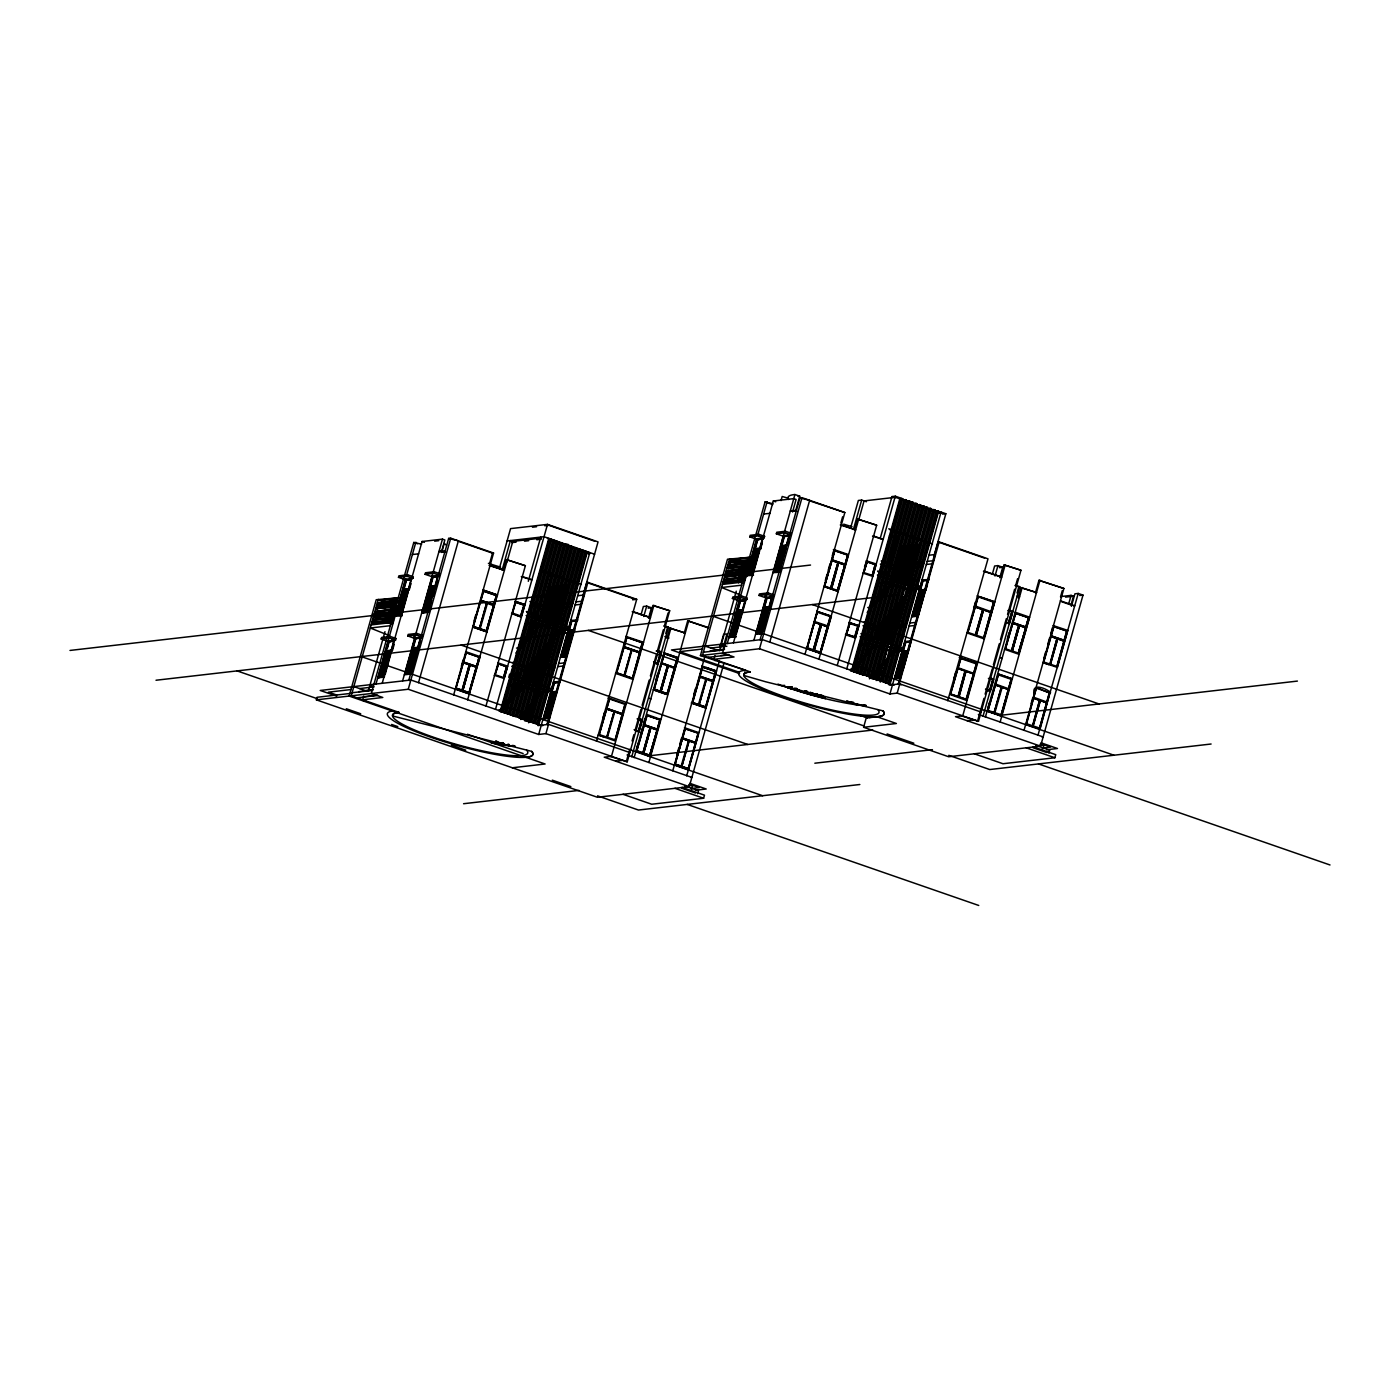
<?xml version="1.0" encoding="UTF-8"?>
<svg xmlns="http://www.w3.org/2000/svg" width="1400" height="1400" viewBox="0 0 1400 1400"><rect width="100%" height="100%" fill="white"/><g stroke="black" fill="none" stroke-linecap="round" stroke-linejoin="round"><path stroke-width="1.5" d="M724.115 662.707L689.273 786.66L597.398 797.265L316.365 699.843L317.1 697.27L349.877 693.49M391.825 620.55L371.717 622.86L393.47 620.27M373.957 620.532L372.733 619.273L394.275 617.452L372.523 620.043L392.035 618.45M395.062 614.617L373.31 617.207L393.627 614.128M394.205 612.08L374.115 614.39L395.85 611.8L374.325 613.62L375.76 614.11M394.993 609.245L374.902 611.555L395.22 608.475M377.125 609.227L375.918 607.968L396.007 605.657L397.442 606.148L375.69 608.738L397.233 606.918L391.178 604.625M396.585 603.593L376.495 605.92L396.235 603.558M399.035 600.495L377.283 603.085L397.6 600.005M512.33 767.778L545.108 763.997L349.142 696.062L376.233 599.725L399.822 597.66L378.07 600.267L379.733 599.988M363.72 696.097L362.688 699.808L382.795 697.48L371.315 693.508L413.787 542.447L421.592 544.197M381.15 639.012L381.57 637.472L390.267 636.475L396.007 638.47L395.57 640.01L386.873 641.008L381.15 639.012L389.83 638.015L395.57 640.01M398.475 577.36L398.912 575.82L407.61 574.822L413.332 576.8L412.895 578.34L404.215 579.355L398.475 577.36L407.172 576.363L412.895 578.34M368.27 691.163L384.983 631.68M387.345 623.315L392.63 604.45L378.297 599.48L351.225 695.835L399.07 712.407A70.192 10.973 15.7 0 0 451.412 742.945A70.192 10.973 15.7 0 0 526.61 750.12M375.988 684.023L405.457 579.197L407.838 580.038M406.473 575.575L415.852 542.202M378.245 677.058L388.22 641.602L393.803 640.955L383.845 676.41L378.245 677.058L379.207 677.39L385.648 654.447M411.705 579.495L405.545 579.933L395.588 615.387L402.115 615.072M378.963 677.303L385.98 651.822L391.703 651.227M386.33 651.087L388.78 641.795L394.52 641.2M389.83 638.015L390.267 636.475M396.305 615.65L403.305 590.153L406.088 589.907M403.655 589.435L406.123 580.142L409.99 579.758M407.172 576.363L407.61 574.822M387.415 648.183L389.165 641.935L388.22 641.602M397.127 613.637L406.507 580.265L405.545 579.933M380.887 676.742L388.045 651.315L388.99 651.648M388.605 651.508L381.465 676.952L388.92 651.472M398.79 615.282L405.947 589.855M406.245 589.82L398.93 615.335L401.748 614.95L408.345 591.465M381.92 676.952L389.06 651.525M406.315 589.995L405.37 589.663L398.213 615.09L399.175 615.423L406.402 589.872M400.033 613.428L406.63 589.942L405.685 589.628L398.527 615.055L399.49 615.387M401.17 614.758L411.127 579.303M382.2 683.305L422.065 541.503L442.453 539.14L444.832 539.98L441.315 552.492M385.105 674.695L391.562 651.175M393.855 643.003L391.912 650.457L386.19 651.053M409.115 588.735L410.672 583.188M409.15 590.048L410.918 583.8M392.402 650.755L394.135 644.595M407.733 635.95L408.17 634.41L416.868 633.413L422.608 635.39L422.17 636.93L413.473 637.945L407.733 635.95L416.43 634.952L422.17 636.93M425.075 574.298L425.512 572.758L434.192 571.742L439.933 573.738L439.495 575.278L430.797 576.275L425.075 574.298L433.755 573.3L439.495 575.278M413.473 637.945L413.91 636.405M402.588 680.96L442.453 539.14M414.803 638.54L404.845 673.977L410.428 673.347L420.402 637.892L414.803 638.54L415.765 638.855L405.808 674.31M423.132 612.657L422.17 612.325L432.145 576.87L438.305 576.433M405.562 674.24L412.562 648.742L418.303 648.148L411.145 673.593L408.363 673.837M412.93 648.025L415.38 638.733L421.12 638.137M416.43 634.952L416.868 633.413M422.887 612.57L429.905 587.09L432.53 586.793L425.39 612.22L422.748 612.517L428.488 611.94L431.637 600.145M430.255 586.372L432.723 577.08M433.755 573.3L434.192 571.742M423.71 610.575L433.09 577.202L432.145 576.87M407.785 673.645L414.942 648.218L415.905 648.55L408.748 673.977L407.488 673.68L414.627 648.253L415.59 648.585M425.127 611.992L432.267 586.548L433.23 586.88L426.632 610.365M441.892 551.705L444.22 543.375L445.113 544.145A70.192 10.973 15.7 0 0 446.547 545.212M408.047 673.872L415.205 648.445M408.205 673.925L415.52 648.41M425.53 612.273L432.845 586.758M408.502 673.89L415.66 648.462M425.845 612.238L432.985 586.81L431.97 586.582L424.812 612.028L426.072 612.325M422.17 612.325L427.77 611.678L437.727 576.222M453.688 694.855L493.552 553.035L450.73 538.195L448.648 538.423L408.8 680.242L409.745 680.575M420.455 639.94L418.512 647.378L412.79 647.972M432.88 596.278L434.928 588.403M435.697 585.673L437.255 580.125M411.39 673.68L412.562 669.497M435.75 586.985L437.517 580.738M435.75 588.087L437.483 581.928M316.365 699.843L408.257 689.255L450.73 538.195M418.512 682.657L458.36 540.837L448.648 538.423M489.597 563.587L492.52 553.157L493.552 553.035M461.37 666.12L463.102 659.96M474.075 620.918L475.808 614.74M469.017 692.668L455.945 688.205L466.077 652.733M493.657 604.817L496.317 595.56L483.245 591.097L496.562 595.525L486.588 630.98L473.287 626.553L483.403 591.08M455.945 688.205L466.323 652.715L479.238 657.178L469.262 692.633L479.238 657.178M473.287 626.553L483.665 591.045M469.35 664.878L462.035 690.322L469.192 664.895M486.692 603.207L479.377 628.67L486.517 603.225M480.095 628.915L487.41 603.452M462.858 690.567L470.067 665.122M499.398 568.33L510.562 528.622L547.505 524.37L598.045 541.887L582.75 596.33M502.127 570.062L510.405 540.575L515.183 542.238M468.948 692.668L476.157 667.222M493.5 605.57L486.29 631.015L496.562 595.525M503.492 570.08L506.433 559.615L525.385 565.705L485.957 706.038M469.35 693.7L455.017 688.73L469.35 693.7L480.165 656.653L465.832 651.7M487.252 629.983L496.51 597.1M507.483 559.492L467.617 699.878M507.01 561.96L512.785 541.415M503.668 677.495L506.433 666.733L498.575 663.898L506.713 666.715L503.457 677.512L495.127 674.73L498.383 663.915M524.038 605.045L520.59 615.895L512.47 613.077L515.707 602.262L524.038 605.045L520.8 615.86M498.575 663.898L495.127 674.73M528.29 581.298L540.715 537.093M515.358 614.915L521.097 616.91L524.965 604.52L515.008 601.265L524.562 604.572M495.512 709.345L547.505 524.37M548.817 538.352L500.29 711.008L499.258 711.13L514.622 715.977M519.435 644.77L518.56 647.85L516.495 648.095M504.98 701.558L502.023 712.075L503.055 711.952L551.582 539.315L550.55 539.438M506.153 697.34L520.363 646.817M521.553 642.6L535.745 592.077M536.935 587.86L542.85 566.808M544.04 562.59L549.955 541.538M521.5 644.525L525.298 638.12M506.188 711.218L520.398 660.695M521.57 656.477L535.78 605.955M536.97 601.738L542.885 580.685M544.075 576.468L548.205 561.733M549.395 557.515L554.12 540.68L555.17 540.558L506.642 713.195L505.593 713.317M527.38 637.892L531.178 631.488L533.242 631.242M512.067 697.008L515.725 683.988M517.492 677.74L518.665 673.575M529.428 635.267L533.295 621.53M534.45 617.365L535.92 612.133M513.852 693.14L512.977 696.22L510.912 696.465M513.8 695.782L517.352 683.148M519.137 676.83L520.31 672.63M530.968 634.725L533.925 624.207M536.288 615.773L538.668 607.355M509.775 712.46L520.433 674.555M521.605 670.355L532.858 630.35M534.048 626.133L555.345 550.34M541.222 601.825L549.483 572.407M515.918 692.895L519.715 686.49M510.213 714.438L558.74 541.8L557.707 541.923M532.892 644.227L512.767 715.803L513.8 715.68L562.327 543.043L561.295 543.165L556.553 560M534.065 640.01L555.38 564.218M524.825 678.685L528.92 664.072M541.817 618.205L550.095 586.985M525.788 680.593L531.055 661.815M543.375 618.012L551.653 586.793M518.718 708.628L532.928 658.105M534.1 653.887L555.415 578.095M556.587 573.878L564.288 546.508M527.345 680.4L533.207 659.558M544.337 619.92L553.718 586.565M517.387 716.923L565.915 544.285L564.883 544.407M528.378 680.295L534.817 657.352M545.37 619.815L555.275 586.372L545.895 619.745M528.885 680.225L535.343 657.282M518.735 717.885L567.262 545.23L568.295 545.108L519.767 717.762M530.512 678.02L536.952 655.077M546.928 619.622L556.308 586.267M532.962 671.965L519.942 718.288L520.975 718.165L569.503 545.528M534.135 667.765L555.45 591.972M556.622 587.755L568.47 545.65M533.82 671.58L538.51 654.903M549.062 617.365L558.372 586.023L548.415 621.477M520.852 719.495L522.62 713.23M531.405 681.957L540.207 650.668M521.885 719.372L523.653 713.125M532.438 681.835L541.24 650.562M549.447 621.355L559.93 585.847L549.955 621.303M522.322 719.128L570.85 546.472L571.883 546.35L523.355 719.005M522.41 719.32L524.755 710.972M532.962 681.782L541.747 650.492M524.108 717.43L532.98 685.843M534.17 681.642L567.91 561.628M569.082 557.41L572.04 546.892L573.072 546.77L524.545 719.407M524.545 717.045L527.485 706.633M533.925 683.69L544.477 646.153M550.935 623.21L555.625 606.515M556.798 602.35L560.962 585.725M525 719.023L528.517 706.51M534.957 683.567L545.51 646.03M551.968 623.087L563.028 585.48L552.475 623.017M524.93 721.035L529.025 706.44M535.483 683.497L546.613 643.878M525.91 720.37L574.438 547.715L575.47 547.593L526.942 720.247M525.962 720.93L530.653 704.235M536.515 683.392L547.645 643.755M553.508 622.913L564.585 585.305L554.032 622.843M526.488 720.86L531.178 704.183M537.04 683.322L548.17 643.702M533.015 699.72L527.1 720.773L528.133 720.65M534.205 695.52L545.44 655.515M546.63 651.298L552.545 630.245M553.735 626.028L567.945 575.505M569.117 571.288L575.032 550.235M560.928 601.878L566.142 585.13M528.028 720.685L576.66 548.012M528.483 722.645L534.923 699.702M539.035 685.108L552.51 637.14M556.028 624.628L567.683 584.955M528.99 722.593L578.025 548.957L579.058 548.835L530.53 721.49L529.497 721.613M531.282 719.915L545.475 669.375M546.665 665.175L552.58 644.122M553.77 639.905L567.962 589.383M569.153 585.165L579.215 549.378L580.247 549.255L531.72 721.892M546.7 667.17L556.08 633.798M559.003 623.367L564.288 604.608M545.51 683.253L534.275 723.258L535.308 723.135L583.835 550.497L582.803 550.62M546.7 679.053L552.615 658M553.805 653.782L567.997 603.26M569.188 599.043L582.207 552.72M545.545 697.13L537.845 724.5L538.895 724.378L587.423 551.74L586.372 551.863L581.648 568.697M546.735 692.93L552.65 671.86M553.84 667.66L568.032 617.12M569.222 612.92L580.457 572.915M538.562 723.503L564.602 630.858M566.37 624.54L580.72 573.51M581.753 569.8L583.608 563.22M584.71 559.265L586.495 552.947L589.803 552.562L538.685 734.457L408.257 689.255M549.78 691.425L550.637 688.345L509.653 674.135L508.778 677.215L549.78 691.425L543.952 692.09M536.41 622.702L559.352 630.648L567.105 629.755L567.98 626.675L526.977 612.465M553.508 682.78L554.452 683.113L544.495 718.567L543.532 718.235L553.508 682.78L559.09 682.15M561.82 656.915L560.875 656.582L570.832 621.128L577.378 620.812M544.25 718.48L551.267 693L556.99 692.405M561.593 656.827L568.593 631.347L574.77 630.07L568.242 630.385L569.188 630.7M568.96 630.63L571.41 621.32L576.992 620.69M562.415 654.832L571.795 621.46L570.832 621.128M546.49 717.903L553.63 692.457L554.593 692.79L547.435 718.235L546.175 717.938L553.332 692.51L554.278 692.825L547.207 718.148M570.972 630.805L563.815 656.25L564.778 656.565L571.918 631.137L570.657 630.84L563.5 656.285L564.462 656.6M546.753 718.13L553.892 692.702M571.235 631.05L564.532 656.495M546.892 718.183L554.207 692.668M548.45 724.832L547.015 724.325L586.863 582.523L587.913 582.4L636.72 599.322L596.452 741.178M547.488 724.5L549.22 718.322L543.008 719.04M549.798 716.275L559.038 683.392M547.015 724.325L548.048 724.202L587.913 582.4M538.685 734.457L545.913 733.617L548.52 724.378L537.968 725.585M602.805 718.567L604.538 712.407M599.253 734.545L609.648 699.038L625.117 704.41L615.16 739.865L599.253 734.545L609.385 699.072M632.24 678.23L616.595 672.892L626.727 637.42M616.595 672.892L626.972 637.385L642.46 642.758L632.485 678.212L642.197 642.775L626.972 637.385M641.025 614.845L643.37 606.497L646.678 606.113L651.455 607.775L648.532 618.205M606.742 737.065L614.128 711.602L606.988 737.03M624.067 675.395L631.47 649.933L624.312 675.378M607.425 737.38L614.74 711.918M631.907 650.282L624.872 675.71M643.755 616.543L646.678 606.113M624.872 704.445L615.16 739.865M649.355 617.995L652.89 605.395L669.69 610.75L627.235 761.81L610.435 756.472M615.965 738.92L623.472 712.197M634.445 673.155L640.22 652.61M641.375 648.497L643.528 642.285L625.905 636.37M653.923 605.29L611.468 756.35L604.222 757.19L689.273 786.66M626.798 759.832L629.738 749.35M632.1 740.95L633.867 734.65M635.04 730.468L640.938 709.485M642.128 705.285L649.197 680.102M650.387 675.903L656.285 654.938M657.457 650.738L663.355 629.755M664.528 625.555L668.08 612.972M638.365 731.045L641.62 720.247L637.56 718.83M657.44 663.233L660.678 652.418L656.407 651.035M665.788 633.517L667.52 627.34L668.535 627.235L631.75 756.753M657.738 664.265L661.605 651.892L657.79 650.562M667.012 638.452L669.9 628.18L685.265 633.028L669.9 628.18M636.44 749.367L638.173 743.207M640.483 734.983L642.215 728.822M643.37 724.71L645.102 718.532M656.075 679.49L657.808 673.33M670.933 628.058L634.13 757.593M649.863 755.352L636.79 750.907L646.923 715.435L660.065 719.863L649.688 755.37L660.065 719.863M654.29 689.22L664.247 653.765M636.79 750.907L647.168 715.4M674.345 668.255L667.117 693.7L654.115 689.238L664.492 653.747L677.407 658.21L667.433 693.665L677.407 658.21M667.52 665.892L660.205 691.355L667.363 665.928M643.702 753.253L650.913 727.808M661.028 691.582L668.238 666.155M649.793 755.352L657.247 729.89L644.35 725.41M657.055 729.173L644.157 724.692L657.23 729.155L659.82 719.898L646.747 715.452M661.903 662.988L674.38 667.503L677.145 658.245L664.492 653.747M684.18 633.325L687.697 620.812L708.645 627.602M650.773 754.337L660.012 721.455M668.097 692.685L678.335 657.685L663.582 652.767L677.915 657.738M648.865 762.51L688.73 620.69M880.548 716.38L866.197 718.025L863.608 727.282L896.385 723.503L877.24 716.852A79.712 12.477 15.7 0 0 883.015 710.885A75.582 11.83 15.7 0 1 802.008 703.115A75.582 11.83 15.7 0 1 745.553 670.25L700.42 655.567L727.492 559.23L751.1 557.165L749.438 557.445M743.085 580.055L722.995 582.365L744.73 579.775L723.205 581.595L724.64 582.085M745.535 576.957L723.782 579.548L745.535 576.957L740.705 576.205M746.322 574.122L724.57 576.712L744.887 573.633M745.465 571.567L725.375 573.895L747.128 571.305L725.585 573.125L727.02 573.615M746.27 568.75L726.163 571.06L746.48 567.98M728.385 568.733L727.178 567.472L748.702 565.653L726.968 568.242L728.385 568.733L748.492 566.423L742.455 564.13M747.863 563.097L727.755 565.407L747.495 563.045M729.977 563.08L728.77 561.82L750.295 560L728.543 562.59L750.085 560.77L748.65 560.262M751.1 557.165L729.347 559.755L730.992 559.492M676.97 754.39L678.702 748.23M679.858 744.117L681.59 737.957M693.718 694.785L695.45 688.625M672.77 770.788L705.11 655.69M675.605 762.072L684.985 728.7L698.303 733.128L688.327 768.582L698.058 733.145L684.985 728.7M701.733 669.13L692.352 702.485L705.407 706.947M675.185 764.137L682.325 738.692L695.485 743.137L682.587 738.675M682.483 737.94L685.142 728.683M699.913 677.005L692.457 702.485L705.67 706.913L715.628 671.457L702.31 667.048L699.825 676.27L713.038 680.715L700.122 676.235M688.082 768.6L675.01 764.155L685.387 728.648M692.755 702.45L702.73 666.995M681.117 766.255L688.415 740.81M698.442 704.602L705.758 679.157M706.475 679.403L699.16 704.847L706.3 679.42M714.997 655.602L713.947 659.312L734.055 656.985L722.593 653.012L765.048 501.952L772.852 503.702M732.41 598.517L732.847 596.977L741.528 595.98L747.267 597.957L746.83 599.497L738.15 600.512L732.41 598.517L741.108 597.52L746.83 599.497M749.735 536.865L750.173 535.325L758.87 534.31L764.593 536.305L764.173 537.845L755.475 538.843L749.735 536.865L758.433 535.85L764.173 537.845M720.125 646.835L723.642 634.322L726.968 633.955L723.45 646.468M719.53 650.668L736.242 591.185M738.605 582.803L743.907 563.955L729.558 558.985L702.485 655.322L750.33 671.913A70.192 10.973 15.7 0 0 802.673 702.433A70.192 10.973 15.7 0 0 877.87 709.608M715.628 671.457L705.67 706.913M678.178 766.097L688.415 769.65L697.655 736.75M705.758 707.98L691.407 703.01L705.758 707.98L716.555 670.933L701.82 666.015M719.442 660.66L686.683 775.81M727.247 643.528L756.718 538.702L759.097 539.525M757.733 535.08L767.113 501.707M729.505 636.545L739.48 601.09L745.062 600.46L735.105 635.915L729.505 636.545L730.468 636.878L740.442 601.423L739.48 601.09M756.805 539.438L757.767 539.77L747.793 575.225L746.847 574.892L756.805 539.438L762.965 539M737.59 610.593L740.058 601.3L745.78 600.705L743.19 609.945L737.45 610.54M741.108 597.52L741.528 595.98M757.523 549.325L750.207 574.84L747.565 575.137L754.565 549.657L760.148 549.01M754.933 548.94L757.383 539.648M758.433 535.85L758.87 534.31M749.49 574.595L756.63 549.15L757.593 549.483M732.462 636.212L739.62 610.785M749.788 574.56L756.945 549.115L757.89 549.447L750.75 574.892M732.725 636.44L739.883 611.012M757.207 549.36L750.05 574.788L747.425 575.085M733.18 636.457L740.32 611.03L732.865 636.492L730.082 636.755L737.24 611.31L742.962 610.715L736.225 634.148M750.505 574.805L757.663 549.36M733.425 636.545L740.565 611.117L739.305 610.82L732.148 636.247L733.11 636.58M691.653 789.25L692.51 786.17L688.695 784.84M746.847 574.892L752.43 574.245L762.405 538.79M733.46 642.81L773.325 500.99L793.712 498.645L796.093 499.468L792.575 511.98M759.605 550.97L753.008 574.455L750.365 574.753M760.515 548.293L762.457 540.837M760.428 549.553L762.178 543.305M697.637 793.747L698.495 790.668L684.565 785.837M781.025 500.605L782.18 496.492L788.497 498.278M759.01 595.455L759.43 593.915L768.128 592.918L773.867 594.895L773.43 596.435L764.733 597.433L759.01 595.455L767.69 594.457L773.43 596.435M776.335 533.803L776.773 532.245L785.452 531.247L791.192 533.242L790.755 534.782L782.075 535.78L776.335 533.803L785.032 532.788L790.755 534.782M623.035 794.308L651.718 804.247L703.622 798.262L704.48 795.165L681.957 787.36M764.733 597.433L765.17 595.892M883.015 710.885L765.678 681.782L743.977 675.5L745.01 671.79M753.847 640.465L794.938 494.532L799.733 496.195L795.602 510.825M756.105 633.483L766.08 598.028L771.663 597.38L761.688 632.835L756.105 633.483L757.067 633.815L767.025 598.36L766.08 598.028M789.565 535.92L783.405 536.375L773.447 571.83L779.975 571.515M756.822 633.727L763.822 608.247L769.562 607.653M767.69 594.457L768.128 592.918M774.148 572.075L781.165 546.595L786.747 545.947M781.515 545.878L783.983 536.567M785.032 532.788L785.452 531.247M774.988 570.08L784.367 536.707L783.405 536.375M766.202 607.705L759.062 633.15L760.008 633.483L767.165 608.038L765.887 607.74L758.747 633.185L759.71 633.517L766.92 607.968M783.545 546.053L776.387 571.48L777.35 571.812L784.49 546.385L783.23 546.087L776.072 571.515L779.747 571.428M759.325 633.378L766.465 607.95M776.65 571.725L783.808 546.28M759.465 633.43L766.78 607.915M776.79 571.778L784.105 546.245L777.105 571.742M779.03 571.183L788.988 535.727M804.965 654.36L844.83 512.54L801.99 497.683L799.925 497.927L760.06 639.747L761.005 640.08M762.965 631.137L769.423 607.6M772.24 597.59L769.773 606.883L764.05 607.477L766.64 598.238L772.38 597.642M786.205 547.907L779.608 571.375L776.965 571.69M789.04 537.775L787.115 545.23L781.375 545.825M700.42 655.567L759.517 648.76L801.99 497.683M769.773 642.163L809.637 500.343L799.925 497.927M840.858 523.093L842.608 516.827M825.352 580.405L827.085 574.245M828.24 570.133L829.972 563.972M832.282 555.747L834.015 549.587L848.347 554.558M830.497 616.683L827.89 625.94L814.572 621.512L817.337 612.238L830.497 616.683L820.523 652.137L807.205 647.71L816.585 614.337M837.865 590.485L824.548 586.058L834.505 550.602L847.822 555.03L837.445 590.52L847.822 555.03M807.31 647.692L814.52 622.265M824.653 586.04L831.863 560.595L845.005 565.04L832.108 560.577M832.072 559.825L834.68 550.585M834.925 550.55L824.548 586.058M837.952 562.712L830.637 588.157L837.778 562.73M838.6 562.975L831.775 588.367M814.188 650.055L821.59 624.593L814.433 650.02M831.512 588.403L838.495 562.975M850.657 527.835L858.358 500.465L861.665 500.08L866.442 501.742M853.387 529.55L861.665 500.08M830.077 616.735L820.523 652.137M820.225 652.173L827.435 626.727L814.363 622.282L827.26 626.745M837.55 590.52L844.76 565.075M854.753 529.585L857.71 519.12L876.663 525.21L837.218 665.525M820.61 653.205L806.278 648.235L820.61 653.205L831.425 616.157L816.673 611.24L831.005 616.21M838.53 589.488L847.77 556.605M858.742 518.997L818.878 659.365M858.865 519.4L864.062 500.903L895.405 497.298L941.185 513.153M864.535 566.93L866.67 560.718M846.405 634.235L849.852 623.385L846.405 634.235L854.945 637L857.972 626.202L849.433 623.438M872.27 575.347L863.73 572.565L867.178 561.733L875.298 564.55L872.27 575.347L875.087 564.567L866.758 561.785M849.642 623.42L846.545 634.218L854.945 637M863.87 572.548L866.968 561.75M867.178 561.733L863.73 572.565M880.145 538.685L891.992 496.58L895.3 496.195L900.078 497.858L851.55 670.495L850.517 670.617L862.803 674.887L863.87 674.765L912.398 502.127L913.587 502.548L865.06 675.185L864.028 675.308M854.525 637.053L857.762 626.238M858.497 625.73L848.925 622.423L858.9 625.678L855.435 638.015L845.46 634.76M846.773 668.85L895.3 496.195M901.653 498.4L900.62 498.523L852.093 671.16L853.125 671.055L901.653 498.4L902.842 498.82L854.315 671.457L853.282 671.58L856.24 661.045M857.43 656.845L863.345 635.793M864.517 631.575L878.727 581.053M879.918 576.835L885.832 555.782M887.005 551.565L901.215 501.043M905.24 499.642L904.19 499.765L855.663 672.403L856.712 672.298L905.24 499.642L906.43 500.062L857.903 672.7M857.447 670.722L863.38 649.67M864.553 645.452L878.762 594.93M879.952 590.712L885.867 569.66M887.04 565.442L901.25 514.92M902.44 510.702L905.398 500.185L906.43 500.062M878.64 597.38L879.497 594.3L881.58 594.072M888.387 565.915L896.472 537.145M908.81 500.885L907.778 501.008L859.25 673.645L860.282 673.54L908.81 500.885L910.017 501.305L861.49 673.942M865.077 655.288L868.613 642.653M869.803 638.435L871.587 632.117M882.227 594.23L885.78 581.595M887.565 575.278L889.332 568.96M890.523 564.76L899.395 533.173M861.035 671.965L863.415 663.53M864.587 659.33L878.798 608.79M879.97 604.59L885.903 583.538M887.075 579.32L898.328 539.315M899.5 535.115L908.39 503.528M867.178 652.4L868.053 649.32L870.117 649.075M862.837 674.887L911.365 502.25L912.398 502.127M870.503 650.93L871.675 646.765M875.192 634.253L877.538 625.905M892.185 573.773L898.047 552.913M864.622 673.207L878.832 622.668M880.005 618.468L891.258 578.462M892.43 574.245L898.572 552.86M899.535 548.975L912.555 502.67L913.587 502.548M876.085 638.173L880.197 623.577M893.077 577.692L901.355 546.472M915.985 503.37L914.953 503.492L866.425 676.13L867.457 676.008L915.985 503.37L917.175 503.79L868.648 676.428M877.048 640.08L882.332 621.32M894.635 577.517L902.913 546.298M868.21 674.45L875.892 647.08M877.082 642.863L891.293 592.34M892.465 588.122L898.398 567.07M899.57 562.852L913.78 512.33M878.605 639.905L884.468 619.045M895.597 579.425L904.977 546.053M879.637 639.782L886.095 616.84M896.63 579.303L906.535 545.878L897.155 579.25M880.163 639.73L886.602 616.788M919.572 504.613L918.54 504.735L870.012 677.372L871.045 677.25L919.572 504.613L920.762 505.032L872.235 677.67L871.202 677.793L875.928 660.94M881.773 637.525L888.23 614.582M898.783 577.045L908.092 545.702M877.117 656.74L891.327 606.2M892.5 602L898.415 580.947M899.605 576.73L913.815 526.207M914.988 521.99L919.73 505.155L920.762 505.032M882.157 641.515L883.907 635.267M886.847 624.837L888.597 618.572M902.09 570.605L909.632 545.528L899.675 580.983M872.13 679L873.88 672.735M882.665 641.462L891.468 610.173M873.163 678.878L874.913 672.613M883.715 641.34L892.5 610.05M900.708 580.86L911.19 545.352L901.233 580.79M923.142 505.855L922.11 505.977L873.582 678.615L874.615 678.492L923.142 505.855L924.35 506.275L875.822 678.913M873.67 678.808L875.438 672.56M884.222 641.27L893.025 609.997M877.153 670.617L891.345 620.077M892.535 615.878L898.45 594.825M899.64 590.608L913.85 540.085M915.023 535.867L923.317 506.398L924.35 506.275M875.805 676.55L878.15 668.202M885.78 641.095L895.738 605.64M902.195 582.697L912.222 545.23M876.26 678.51L879.778 665.997M886.235 643.072L896.77 605.517M903.227 582.593L914.288 544.985L903.752 582.523M876.19 680.54L880.303 665.945M886.742 643.003L897.295 605.465M877.17 679.858L925.697 507.22L926.73 507.097L927.938 507.517L878.36 680.278L891.38 633.955M877.222 680.418L881.913 663.74M887.775 642.88L898.922 603.26M904.785 582.4L915.845 544.81L905.292 582.347M877.747 680.365L882.438 663.688M888.878 640.745L899.43 603.207M878.202 679.735L926.73 507.097M892.57 629.755L898.485 608.685M899.675 604.485L903.822 589.75M904.995 585.532L910.91 564.48M912.1 560.262L926.31 509.74M912.188 561.365L917.403 544.635M880.337 680.067L886.2 659.207M890.295 644.613L903.788 596.645M907.305 584.133L918.96 544.442M880.267 682.097L929.285 508.463L930.317 508.34L931.507 508.76L882.98 681.398M930.317 508.34L881.79 680.977L880.758 681.1M882.543 679.42L903.84 603.61M905.03 599.41L910.945 578.358M912.135 574.14L926.328 523.617M927.517 519.4L930.475 508.883L931.507 508.76M897.96 626.675L907.34 593.303M910.858 580.79L915.547 564.113M933.905 509.582L932.873 509.705L884.345 682.343L885.378 682.22L933.905 509.582L935.095 510.002L886.567 682.64L885.535 682.762L888.492 672.227M889.683 668.028L903.875 617.488M905.065 613.288L910.98 592.235M912.17 588.017L926.363 537.495M927.553 533.278L933.467 512.225M937.493 510.825L936.442 510.948L887.915 683.585L888.965 683.462L937.493 510.825L938.683 511.245L890.155 683.883M889.718 681.905L903.91 631.365M905.1 627.165L911.015 606.095M912.205 601.895L926.398 551.355M927.587 547.155L933.502 526.102M934.692 521.885L937.65 511.367L938.683 511.245M889.822 683.008L915.863 590.345M917.63 584.028L930.65 537.722M931.84 533.505L937.755 512.452L941.062 512.067L945.84 513.73L934.01 555.835M877.135 646.222L893.27 651.822L901.04 650.913L901.898 647.832L860.913 633.622M912.555 589.925L918.365 589.26L919.24 586.18L878.238 571.97M759.517 648.76L889.945 693.962L941.062 512.067M904.767 642.285L905.73 642.617L895.755 678.072L894.81 677.74L904.767 642.285L910.35 641.637M913.097 616.42L912.135 616.087L922.092 580.633L928.637 580.317M895.528 677.985L902.528 652.505L908.25 651.91M912.852 616.332L919.852 590.852L922.495 590.538L915.495 616.017M920.22 590.117L922.67 580.825L928.41 580.23M913.675 614.32L923.055 580.965L922.092 580.633M897.75 677.407L904.908 651.962L905.852 652.295L898.712 677.722L897.435 677.442L904.592 651.997L905.852 652.295M915.075 615.738L922.233 590.31L923.195 590.642L916.58 614.11M898.153 677.688L905.17 652.207M898.467 677.653L905.467 652.173M915.792 615.983L922.81 590.503M901.145 684.827L898.275 683.83L938.14 542.01L939.172 541.905L987.998 558.827L947.712 700.683M898.748 683.988L934.57 556.57M903.158 669.462L908.11 651.858M910.928 641.847L908.337 651.087L902.738 651.735M924.892 592.165L918.295 615.633L912.712 616.28M927.745 582.032L925.663 589.435L920.08 590.082M898.275 683.83L899.308 683.707L939.172 541.905M925.715 590.747L927.465 584.483M889.945 693.962L897.19 693.122L899.78 683.883L889.227 685.09M954.065 678.072L955.797 671.913M973.717 608.195L975.45 602.035M950.53 694.05L960.908 658.543L976.377 663.915L966.42 699.37L950.53 694.05L960.663 658.577M967.855 632.38L978.233 596.89L993.72 602.245L983.745 637.7L967.855 632.38L977.988 596.907M958.248 696.535L965.09 671.125M992.285 574.35L994.63 566.003L997.955 565.617L1002.733 567.28L999.792 577.71M958.002 696.553L964.985 671.142M975.328 634.9L982.73 609.438L975.572 634.865M959.105 696.832L965.947 671.423M958.86 696.85L965.842 671.44M976.185 635.197L983.587 609.735L976.447 635.163M995.015 576.048L997.955 565.617M966 699.405L976.377 663.915M993.475 602.28L983.745 637.7M1000.615 577.5L1004.15 564.9L1020.967 570.255L978.495 721.315L961.695 715.96M967.225 698.425L973.578 675.815M974.733 671.702L976.465 665.543M984.567 636.773L994.788 601.773L977.183 595.858M1005.2 564.778L962.727 715.855L955.483 716.678L1040.55 746.165L1083.005 595.105L1078.227 593.442L1074.92 593.827L1071.403 606.34M977.462 721.438L983.955 698.355M985.127 694.155L992.215 668.972M993.387 664.79L999.285 643.808M1000.458 639.608L1006.355 618.625M1007.545 614.425L1014.615 589.26M1015.805 585.06L1017.572 578.76M988.4 678.387L992.88 679.735L989.852 690.532L985.512 689.15L989.433 690.585L992.67 679.77M1011.727 611.94L1008.49 622.755L1011.938 611.923L1007.877 610.505M1017.047 593.005L1018.797 586.845L1019.812 586.722L983.01 716.258M1018.273 597.957L1021.16 587.685L1036.525 592.532L1021.16 587.685M987.7 708.872L989.433 702.695M1007.335 638.995L1009.067 632.817M1022.192 587.562L985.39 717.08M988.05 710.395L998.428 674.905L1011.342 679.367L1001.368 714.822L988.05 710.395L998.183 674.923M1005.55 648.725L1015.525 613.27L1028.668 617.715L1018.29 653.205L1028.668 617.715M1015.77 613.235L1005.392 648.742L1018.692 653.17M1001.455 687.05L994.14 712.512L1001.297 687.085M994.858 712.758L1002.172 687.312M1012.305 651.087L1019.515 625.642M1001.368 714.822L1011.342 679.367M1001.053 714.858L1008.262 689.413L995.208 684.968L1008.105 689.43M1008.42 688.66L1011.08 679.403M1018.395 653.205L1025.85 627.725L1012.953 623.262M1025.658 627.008L1012.76 622.545L1025.815 626.99L1028.422 617.733L1015.35 613.288M1035.44 592.83L1038.957 580.317L1063.895 588.472L1024.03 730.293M1002.033 713.843L1011.273 680.96M1019.358 652.173L1029.595 617.19L1015.262 612.22M1000.142 722.015L1039.99 580.195M1060.517 596.942L1062.267 590.678M1031.118 703.622L1032.85 697.462M1034.005 693.35C1030.82 675.517 1069.845 703.605 1037.803 687.89M1043.84 658.403L1045.572 652.242M1047.882 644.017L1049.615 637.858M1050.77 633.745L1052.502 627.567M1036.35 688.188L1026.288 723.642L1039.605 728.07L1049.562 692.615L1036.245 688.205L1026.69 723.608M1056.93 666.418L1066.642 630.997L1053.57 626.535L1066.888 630.962L1056.93 666.418L1043.612 661.99L1053.168 628.372M1043.77 661.972L1053.99 626.5M1039.623 700.315L1032.78 725.707M1050.123 664.055L1056.965 638.663M1032.535 725.742L1039.517 700.332M1049.877 664.09L1056.86 638.663M1040.41 700.56L1033.095 726.005L1040.235 700.577M1068.743 603.715L1071.087 595.367L1073.485 596.207L1071.14 604.538M1049.318 692.65L1039.605 728.07M1049.51 694.207L1040.095 729.102L1025.342 724.168M1078.227 593.442L1037.943 735.315M1042.913 748.755L1043.788 745.675L1039.955 744.345M1048.898 753.253L1049.773 750.173L1035.825 745.343M974.312 753.795L1002.977 763.735L1054.882 757.75L1055.74 754.67L1033.217 746.865M515.918 652.96L541.188 624.365M528.447 665.613L536.883 656.075M539.683 652.89L559.352 630.648M501.392 711.445L523.863 686.017L519.085 684.355L508.62 685.562M520.957 716.135L542.01 692.317L525.875 686.718M867.178 612.447L892.447 583.87M879.725 625.1L888.142 615.58M890.942 612.395L910.613 590.153L887.67 582.207M852.653 670.933L875.122 645.523L870.345 643.86L859.898 645.067M869.4 678.825L893.27 651.822M805.98 693.262L807.538 691.512A55.667 8.715 15.7 0 1 804.983 690.76M532.438 527.205L536.55 526.733M544.758 525.788L548.852 525.315L594.633 541.188M434.648 541.153L438.725 540.68M507.097 540.96L544.04 536.707L594.58 554.225M512.575 541.433L541.293 538.125M511.875 542.622L516.075 542.133M524.475 541.17L528.692 540.68M536.83 539.735L541.293 539.227M412.387 554.54L418.6 553.822M445.183 550.76L438.988 551.477L445.515 551.827M763.648 514.045L769.86 513.327M796.46 510.265L790.247 510.983L796.775 511.332M902.842 498.82L900.62 498.523M910.017 501.305L907.778 501.008M917.175 503.79L914.953 503.492M559.755 545.212L567.962 544.267M844.83 512.54L810.548 501.13M935.095 510.002L932.873 509.705M942.533 514.115L945.84 513.73M760.253 536.812L764.593 536.305M525.385 565.705L506.433 559.615M876.663 525.21L857.71 519.12M757.68 539.035L761.81 538.562M432.863 577.115L436.59 576.695M757.523 539.683L763.122 539.053M784.122 536.62L789.705 535.972M403.515 589.383L407.382 589.015M430.115 586.32L435.838 585.725M754.793 548.887L760.375 548.24M379.505 600.758L397.6 598.675M730.782 560.262L748.86 558.163M833.385 549.657L834.418 549.535M378.717 603.575L398.825 601.265L397.39 600.775M396.812 602.822L376.705 605.133L378.14 605.64M748.072 562.327L727.965 564.637L729.4 565.145M390.565 604.695L392.63 604.45M741.825 564.2L743.907 563.955M377.93 606.41L396.007 604.327M729.19 565.915L749.28 563.587M376.338 612.062L396.428 609.735M727.597 571.567L747.705 569.24M481.058 600.303L493.955 604.765L480.742 600.337M480.847 601.072L493.325 605.587M375.533 614.88L393.627 612.798M726.81 574.385L744.887 572.303M70 650.44L810.53 565.058M374.745 617.715L394.852 615.387M726.005 577.22L746.113 574.892L741.492 573.387M425.705 612.185L428.33 611.887M399.245 615.3L401.887 615.003M395.045 616.192L402.22 615.808M421.645 613.13L427.858 612.413M772.905 572.635L780.08 572.25M577.675 595.735L583.887 595.017L559.615 681.327L553.403 682.045M928.935 555.222L935.148 554.523M725.218 580.038L743.312 577.955M392.035 619.78L371.945 622.09L373.38 622.597M373.152 623.367L393.26 621.04L388.64 619.535M724.43 582.872L744.52 580.545M371.14 624.925L391.248 622.597M722.418 584.43L742.508 582.102M544.477 605.517L572.635 602.28M575.942 601.895L582.137 601.178M895.738 565.023L923.895 561.785M927.203 561.4L933.415 560.683M564.183 604.363L572.915 603.347M907.358 564.795L911.575 564.305M915.46 563.85L924.175 562.852M390.373 625.695L370.283 628.005L388.71 635.355M741.65 585.183L721.543 587.51L739.97 594.843M538.125 609.245L541.345 608.86L531.09 605.308M575.067 604.975L581.28 604.258M889.403 568.733L892.605 568.365L880.303 564.113M926.345 564.48L932.54 563.762M512.47 613.077L515.497 602.28L523.775 605.08M563.64 607.407L569.94 606.673M914.9 566.895L921.217 566.178M511.525 613.585L521.097 616.91M632.59 599.795L636.72 599.322M862.803 573.09L872.76 576.363L876.242 564.025L866.267 560.77M648.148 608.16L651.472 607.775M999.425 567.665L1002.75 567.28M391.65 638.96L396.007 638.47M528.045 623.665L534.327 622.947M879.305 583.17L885.587 582.452M570.745 620.392L577.903 620.008M740.337 600.688L744.485 600.215M922.005 579.898L929.163 579.512M888.317 584.343L900.462 587.597M669.69 610.75L654.867 606.095M1020.967 570.255L1004.15 564.9M534.117 628.163L536.183 627.918L537.04 624.837L539.122 624.593L549.202 628.093M887.442 587.423L885.378 587.668L884.503 590.747L882.438 590.975M391.195 650.195L385.613 650.843L386.575 651.175M742.472 609.7L736.872 610.347L737.835 610.68M390.985 650.965L385.402 651.613L386.348 651.945M417.585 647.903L411.985 648.55L412.947 648.883M568.803 630.577L574.543 629.983M742.245 610.47L736.663 611.117L737.625 611.45M768.845 607.407L763.262 608.055L764.207 608.387M924.875 589.995L919.275 590.642L920.238 590.975M923.195 590.642L921.917 590.345L914.778 615.773L916.038 616.07M156.013 680.242L896.542 594.86M875.7 600.705L873.635 600.95L872.76 604.03L870.695 604.275M466.323 652.715L478.975 657.212L476.63 666.435L463.312 662.008L476.385 666.452M817.18 612.255L807.205 647.71M867.755 607.582L869.837 607.355M1063.895 588.472L1038.957 580.317M463.207 662.76L476.42 667.205L463.505 662.725M975.642 606.13L990.71 611.555M1061.148 596.523L1071.087 595.367M624.155 647.413L639.642 652.767L623.84 647.447M1065.523 597.117L1073.485 596.207M1079.697 595.49L1083.005 595.105M498.085 662.865L507.64 666.19L504.175 678.51L494.2 675.255M381.78 676.918L384.545 676.655M759.622 633.343L762.405 633.097M383.933 677.145L377.72 677.863L378.683 678.195M404.32 674.8L410.533 674.082M560.875 656.582L566.457 655.935M755.58 634.288L762.738 633.903M912.135 616.087L917.717 615.44M561.435 656.775L564.778 656.565M560.35 657.387L566.545 656.67M911.61 616.892L917.822 616.175M639.433 652.05L623.962 646.678L639.608 652.032M990.483 612.325L975.012 606.952L990.658 612.308M558.617 663.548L564.812 662.83M878.308 626.692L867.947 624.102M909.877 623.053L916.072 622.335M547.173 665.98L553.49 665.245M898.45 625.468L904.75 624.75M1073.73 605.903L1074.763 605.78L1060.43 600.81M351.26 689.517L328.44 692.16L336.613 694.995M359.555 688.572L373.625 686.945M702.52 649.023L679.7 651.648L739.008 672.21M710.815 648.06L726.898 646.222M520.8 670.898L524.003 670.53L511.718 666.26M546.315 667.957L554.435 667.012M557.742 666.645L563.938 665.928M872.06 630.403L875.28 630.017L862.977 625.765M895.562 627.69L905.695 626.517M909.002 626.133L915.215 625.415M550.515 668.57L554.715 668.097M373.328 689.622L365.295 690.55L353.815 686.577M724.587 649.128L716.555 650.055L705.093 646.082M358.68 691.653L372.75 690.025M709.957 651.157L724.028 649.53M352.082 692.738L372.19 690.428M703.343 652.242L723.45 649.933M363.562 696.727L377.632 695.1M720.843 655.532L728.892 654.605M356.947 697.812L377.055 695.503M708.225 657.317L728.315 655.008M657.125 664.335L658.14 664.23L654.325 662.9M661.692 663.758L674.17 668.273M363.493 701.032L365.558 700.805M714.753 660.538L716.817 660.293M615.51 673.365L632.712 679.315M966.788 632.852L983.972 638.82M674.38 667.503L661.587 663.023M904.68 641.55L910.875 640.832M560.053 682.465L554.085 682.99L551.617 692.282L557.2 691.635L551.477 692.23M911.312 641.97L905.345 642.477L902.877 651.788L908.477 651.14M1053.08 625.52L1067.832 630.438L1057.42 667.433L1042.685 662.515L1048.828 664.65M556.483 691.39L550.9 692.038L551.863 692.37M862.173 655.97L864.238 655.725M907.76 650.895L902.16 651.543L903.123 651.875M392.21 710.99L394.293 710.762A75.582 11.83 15.7 0 0 450.73 743.628A75.582 11.83 15.7 0 0 531.755 751.398A79.712 12.477 15.7 0 1 525.962 757.365M556.273 692.16L550.69 692.808L551.635 693.14M907.533 651.665L901.95 652.312L902.913 652.645M553.508 692.93L557.235 692.492M1051.172 636.51L1063.773 641.025M510.037 699.545L507.972 699.79L507.115 702.87L505.032 703.097L504.175 706.195L502.093 706.423L501.235 709.503L499.17 709.747M859.233 659.278L861.315 659.05M856.31 662.602L858.375 662.358M1063.877 640.255L1050.98 635.793L1064.053 640.238M712.39 681.538L699.492 677.058M1063.668 641.025L1050.928 636.545M853.37 665.928L855.435 665.683M653.188 689.762L667.52 694.733M1004.447 649.267L1018.78 654.238M850.43 669.253L852.495 669.008M607.968 698.093L609 697.97M959.227 657.597L977.462 663.442L959.84 657.528M625.782 703.99L608.58 698.023M792.242 686.805L787.483 687.365A69.178 10.815 15.7 0 0 825.125 698.425M958.3 667.8L973.368 673.207M606.83 709.065L622.3 714.438L606.567 709.082M788.918 687.855L792.365 687.452M543.532 718.235L549.133 717.587M894.81 677.74L901.337 677.425M544.11 718.445L549.85 717.85M895.37 677.933L901.11 677.337M894.267 678.545L900.48 677.827M622.108 713.702L606.62 708.347L622.265 713.685M646.678 714.385L660.59 719.39M995.837 684.145L1008.315 688.66M949.865 694.47L966.648 700.472M684.477 727.685L698.81 732.655M615.387 740.985L598.185 735.017L603.925 737.012M1034.057 697.392L1046.553 701.925M695.293 742.42L682.378 737.94L695.45 742.403M1046.325 702.695L1033.428 698.215L1046.5 702.678M635.863 751.415L650.195 756.385M628.793 752.675L629.843 752.57L548.048 724.202M647.99 755.965L872.83 730.048M999.25 715.47L1297.415 681.082M1001.455 715.89L987.123 710.92L997.36 714.472M615.685 761.163L621.898 760.445M966.962 720.65L973.158 719.933M674.082 764.68L688.415 769.65M463.575 803.722L579.005 790.405M690.847 777.543L691.88 777.42L627.077 754.95M814.835 763.21L932.417 749.665M1042.108 737.03L1043.14 736.925L978.337 714.455M1040.55 746.165L948.658 756.753L863.608 727.282M690.69 788.585L699.37 787.587L689.413 784.14M1041.95 748.09L1050.63 747.093L1040.672 743.645M695.398 790.247L706.212 789.005L689.832 783.335M1046.658 749.753L1057.472 748.51L1041.092 742.822M859.827 784.508L638.488 810.04L597.538 795.847M1211.105 744.012L989.748 769.545L948.797 755.335M781.725 685.51L784.7 685.387M799.452 690.62L792.872 688.678M852.407 702.117L853.597 702.38M814.905 695.012L820.785 697.148M798.77 690.428L792.47 688.258M501.725 742.735L503.562 743.207M877.608 571.043L888.055 573.633M911.05 579.337L917.315 580.895M864.447 633.727L870.73 635.285M526.347 611.538L536.795 614.128M559.79 619.832L566.055 621.39M511.105 673.715L519.452 675.78M531.755 751.398L392.7 715.995A74.445 11.638 15.7 0 1 399.07 712.407M502.023 742.63L503.265 742.98M820.173 696.938L815.168 694.767M497.07 566.965L500.623 567.157L496.615 565.95A70.192 10.973 15.7 0 1 488.39 563.343M904.19 499.765L905.398 500.185M911.365 502.25L912.555 502.67M918.54 504.735L919.73 505.155M922.11 505.977L923.317 506.398M925.697 507.22L926.887 507.64M929.285 508.463L930.475 508.883M936.442 510.948L937.65 511.367M891.992 496.58L895.178 497.683M904.33 500.867L924.227 507.762M928.2 509.145L940.153 513.275M938.14 542.01L984.567 558.11M888.738 528.815L932.505 543.988M889.683 529.62L929.495 543.41M773.325 500.99L775.705 501.83M1015.98 585.41L1019.812 586.722M1014.965 585.515L1018.797 586.845M1061.445 601.633L1071.682 605.185M765.048 501.952L772.695 504.595M1017.205 595.98L1019.602 596.803M881.178 561.015L893.462 565.285M980.998 597.188L994.385 601.825M1009.05 610.067L1012.882 611.398L1009.417 623.718L1005.585 622.405M834.505 550.602L847.577 555.048L845.233 564.27L831.915 559.843L844.97 564.305M783.317 535.64L784.262 535.972M926.047 589.558L919.502 589.872L920.447 590.205M877.38 575.05L918.365 589.26M1012.533 623.315L1025.535 627.76M781.76 545.947L780.798 545.615L787.343 545.317L780.587 546.385L781.55 546.718M904.505 588.997L908.547 590.398M760.76 548.38L754.215 548.695L755.16 549.028M760.532 549.15L753.988 549.465L754.95 549.798M733.635 561.365L739.778 563.483M743.89 564.9L748.492 566.423M742.227 564.9L746.34 566.317M743.663 565.67L747.775 567.105M743.715 567.665L747.81 569.082M743.085 567.735L747.197 569.153M743.488 568.435L747.6 569.852M742.875 568.505L746.97 569.923M999.88 657.633L1002.26 658.472M740.863 569.782L747.023 571.918M742.298 570.553L746.9 572.075M752.43 574.245L753.392 574.577M740.653 570.553L744.747 571.97M742.07 571.322L746.183 572.758M753.48 575.312L746.322 575.697L747.267 576.03M746.218 574.735L740.075 572.6L746.008 575.505M741.282 574.157L745.395 575.575M739.27 575.435L745.43 577.57M739.06 576.205L743.155 577.622M740.495 576.975L744.59 578.41M864.185 621.793L876.295 625.992M738.483 578.253L744.642 580.387M738.255 579.023L742.367 580.44M812.332 604.572L1099.035 703.955M737.678 581.087L741.79 582.505M739.113 581.858L743.225 583.293M765.975 597.293L768.372 598.133M989.993 677.898L993.808 679.21L990.342 691.548L986.528 690.218M860.055 636.702L901.04 650.913M770.017 606.97L763.472 607.285L764.435 607.617M879.113 647.85L885.15 649.95M739.392 600.355L741.773 601.195M547.383 538.335L589.173 552.825M550.113 539.858L589.907 553.665M551.075 540.68L572.145 547.977M578.288 550.113L588.875 553.788M950.635 694.032L966.42 699.37M761.688 632.835L762.65 633.168M1027.39 724.885L1033.533 727.02M712.548 616.087L1113.928 755.212M899.308 683.707L981.102 712.058M893.97 685.212L762.125 639.503L671.475 649.95L739.55 673.558M850.92 670.565L863.415 674.817M868.945 677.005L891.503 684.827M586.863 582.523L633.308 598.605M735.105 635.915L736.05 636.247M736.155 636.983L728.98 637.35L729.942 637.683M897.19 693.122L978.495 721.315M459.287 541.642L492.52 553.157M687.697 620.812L707.613 627.707M541.45 570.692L581.245 584.483M540.418 570.815L578.235 583.923M1032.972 747.74L1046.903 752.57M1026.217 747.81L1054.882 757.75M721.157 644.875L725.253 646.31M422.065 541.503L424.445 542.325M664.72 625.905L668.535 627.235M719.407 644.858L723.503 646.275M663.705 626.028L667.52 627.34M440.947 551.005L444.132 552.108A70.192 10.973 15.7 0 0 442.418 552.3M413.787 542.447L417.602 543.778M1038.485 763.91L1330 864.972M665.945 636.475L668.325 637.315M664.86 636.58L668.955 637.997M865.83 716.188L869.925 717.605M859.197 715.032L867.44 717.885M529.918 601.528L542.202 605.78M531.825 603.19L537.985 605.325M705.915 667.433L716.153 670.985M438.252 575.418L439.215 575.75M656.355 651.035L660.415 652.452L657.65 663.197L653.59 661.798M702.31 667.048L715.383 671.492M432.04 576.135L433.002 576.468M588.367 630.403L864.43 726.093M887.093 733.95L913.868 743.225M574.56 630.84L568.015 631.155L568.977 631.47M526.12 615.545L567.105 629.755M436.082 585.812L429.537 586.128L430.5 586.46M435.873 586.582L429.328 586.898L430.273 587.23M409.483 588.875L402.938 589.19L403.9 589.523M409.273 589.645L402.727 589.96L403.69 590.293M616.997 672.84L632.485 678.212M398.178 597.94L399.613 598.447M473.69 626.5L486.588 630.98M654.535 689.185L667.433 693.665M427.77 611.678L428.715 612.01M655.235 690.48L665.472 694.015M382.375 601.86L388.517 603.977M392.613 605.413L397.233 606.918M390.967 605.395L395.08 606.812M392.402 606.183L396.498 607.6M390.39 607.442L394.502 608.878M391.825 608.23L395.92 609.648M392.227 608.93L396.34 610.347M648.62 698.145L651 698.968M389.602 610.278L395.762 612.413L391.037 611.065M389.375 611.048L393.488 612.465M390.81 611.835L394.922 613.253M390.863 613.812L394.957 615.23M390.233 613.883L394.345 615.3M390.635 614.582L394.748 616M390.023 614.653L394.118 616.087M388.01 615.93L394.17 618.065M389.445 616.718L394.047 618.222M387.8 616.7L391.895 618.117M389.217 617.488L393.33 618.905M393.365 620.883L387.223 618.747L393.155 621.653M512.925 662.305L525.035 666.488M461.073 645.085L747.758 744.468M388.43 620.305L392.525 621.722M386.418 621.582L392.578 623.718M387.852 622.37L391.947 623.788M386.207 622.352L390.303 623.77M414.715 637.805L415.678 638.12M638.733 718.392L642.548 719.722L639.082 732.043L635.25 730.73M637.14 718.883L641.41 720.265L638.575 731.028L634.113 729.663M418.757 647.465L412.213 647.78L413.158 648.113M643.947 725.462L656.845 729.942M521.78 686.262L535.903 691.163M388.115 640.867L390.512 641.69M516.775 689.815L520.817 691.215M456.365 688.17L469.262 692.633M637.21 750.855L650.108 755.317M675.43 764.102L688.327 768.582M361.287 656.582L762.668 795.725M542.71 725.707L410.865 679.997L320.215 690.462L336.717 696.168M499.66 711.077L514.202 716.012M519.733 718.218L540.242 725.34M545.913 733.617L627.235 761.81M681.712 788.235L695.642 793.065M674.94 788.322L703.622 798.262M369.88 685.387L373.993 686.805M687.225 804.423L978.74 905.467M467.442 734.247L523.145 753.567M237.108 670.898L317.45 698.758M346.29 708.75L360.71 713.755M391.615 724.465L397.793 726.6M451.36 745.168L465.78 750.173M552.3 780.168L570.85 786.59M851.322 702.468L855.225 704.41M846.79 700.648L853.983 704.235A69.178 10.815 15.7 0 0 866.303 705.582L865.077 705.075A67.55 10.57 15.7 0 1 863.293 704.952M496.16 741.02L503.965 744.905M495.53 741.16L502.722 744.73A69.178 10.815 15.7 0 0 515.043 746.077L513.817 745.587A67.55 10.57 15.7 0 1 512.032 745.465M825.3 698.653L822.955 695.678A55.667 8.715 15.7 0 1 820.4 695.03M518.98 676.655A68.862 10.78 15.7 0 1 517.843 676.462M512.715 746.183A70.263 10.99 15.7 0 1 491.137 742.928M508.183 745.097A67.55 10.57 15.7 0 1 501.778 744.275M509.058 745.097A16.275 2.555 15.7 0 1 504.98 744.782M502.968 742.98A7.472 1.173 15.7 0 1 502.827 742.735M499.52 742.7A13.51 2.117 15.7 0 0 505.575 744.887A14.263 2.223 15.7 0 0 504 744.188M499.748 742.63A14.263 2.223 15.7 0 1 503.44 743.96M509.127 744.503A14.263 2.223 15.7 0 1 508.025 744.048M896.84 537.303A70.192 10.973 15.7 0 1 889.385 535.955M852.075 526.715A70.192 10.973 15.7 0 1 843.727 524.16M798.017 496.37A70.192 10.973 15.7 0 1 799.733 496.195M743.977 675.5A74.445 11.638 15.7 0 1 750.33 671.913M788.515 499.52A75.582 11.83 15.7 0 1 794.938 494.532M863.975 705.67A70.263 10.99 15.7 0 1 777.945 684.11M859.442 704.602A67.55 10.57 15.7 0 1 853.055 703.762M824.863 698.093A67.55 10.57 15.7 0 1 788.095 687.278M823.13 695.887A56.735 8.873 15.7 0 1 820.523 695.24M817.915 694.575A56.735 8.873 15.7 0 1 815.29 693.875M812.648 693.157A56.735 8.873 15.7 0 1 810.023 692.405A55.667 8.715 15.7 0 0 812.683 692.983M807.415 691.653A56.735 8.873 15.7 0 1 804.808 690.883M817.827 694.365A55.667 8.715 15.7 0 1 815.255 693.683M859.023 704.567A16.275 2.555 15.7 0 1 856.24 704.27M853.947 703.43A13.51 2.117 15.7 0 0 856.835 704.375A14.263 2.223 15.7 0 0 854.7 703.465M853.265 703.168A13.51 2.117 15.7 0 1 850.78 702.188M851.008 702.117A14.263 2.223 15.7 0 1 853.545 703.01M788.76 686.753A16.275 2.555 15.7 0 1 791.63 687.33M794.675 688.065A16.275 2.555 15.7 0 1 797.02 688.695M793.782 688.975A7.472 1.173 15.7 0 1 789.968 688.503M797.195 688.94A13.51 2.117 15.7 0 0 796.32 688.485A14.263 2.223 15.7 0 0 799.05 690.567A13.51 2.117 15.7 0 0 798.21 689.553M788.06 686.648A14.263 2.223 15.7 0 1 788.462 688.048M787.798 687.715A13.51 2.117 15.7 0 1 787.867 686.7M815.657 695.327A7.472 1.173 15.7 0 1 809.183 693.84A14.263 2.223 15.7 0 0 811.843 693.227A16.275 2.555 15.7 0 1 821.082 695.887M809.2 693.945A13.51 2.117 15.7 0 1 811.878 693.227M820.102 697.077A13.51 2.117 15.7 0 0 820.47 695.66A14.263 2.223 15.7 0 0 820.312 697.043M388.342 651.28L381.203 676.707L382.148 677.04L389.305 651.613L388.342 651.28M469.91 665.14L462.752 690.567L469.91 665.14M549.343 539.017L500.815 711.673L501.847 711.55L550.392 538.913L549.343 539.017M552.93 540.26L504.403 712.915L505.435 712.793L553.962 540.137L552.93 540.26M556.517 541.503L507.99 714.157L509.023 714.035L557.55 541.38L556.517 541.503M560.105 542.745L511.577 715.4L512.61 715.278L561.137 542.622L560.105 542.745M563.692 543.988L515.165 716.642L516.197 716.52L564.725 543.865L563.692 543.988M581.595 550.2L533.067 722.855L534.117 722.733L582.645 550.077L581.595 550.2M585.183 551.442L536.655 724.097L537.688 723.975L586.215 551.32L585.183 551.442M650.195 727.562L642.88 753.008L650.038 727.58M650.755 727.825L643.597 753.253L650.755 727.825M668.08 666.173L660.923 691.6L668.08 666.173M689.133 741.055L681.817 766.517L688.975 741.072M820.628 624.365L813.312 649.827L820.452 624.383M1018.797 625.398L1011.483 650.86L1018.623 625.415M1019.34 625.66L1012.2 651.105L1019.34 625.66M1057.735 638.907L1050.42 664.352L1057.578 638.925M490.088 565.372L489.055 565.495L504.42 570.343L490.088 565.372M841.347 524.878L840.315 524.983L855.697 529.847L841.347 524.878M522.34 576.555L521.308 576.678L531.895 579.863L522.34 576.555M873.617 536.043L872.567 536.165L883.173 539.367L873.617 536.043M483.157 590.03L497.49 595L483.157 590.03M472.762 627.025L487.095 631.995L472.762 627.025M824.023 586.53L838.355 591.5L824.023 586.53M633.255 611.66L632.222 611.765L650.457 617.61L633.255 611.66M984.533 571.148L983.483 571.27L1001.735 577.115L984.533 571.148M958.09 668.57L973.578 673.925L958.09 668.57M997.938 673.872L1012.27 678.843L997.938 673.872"/></g></svg>
